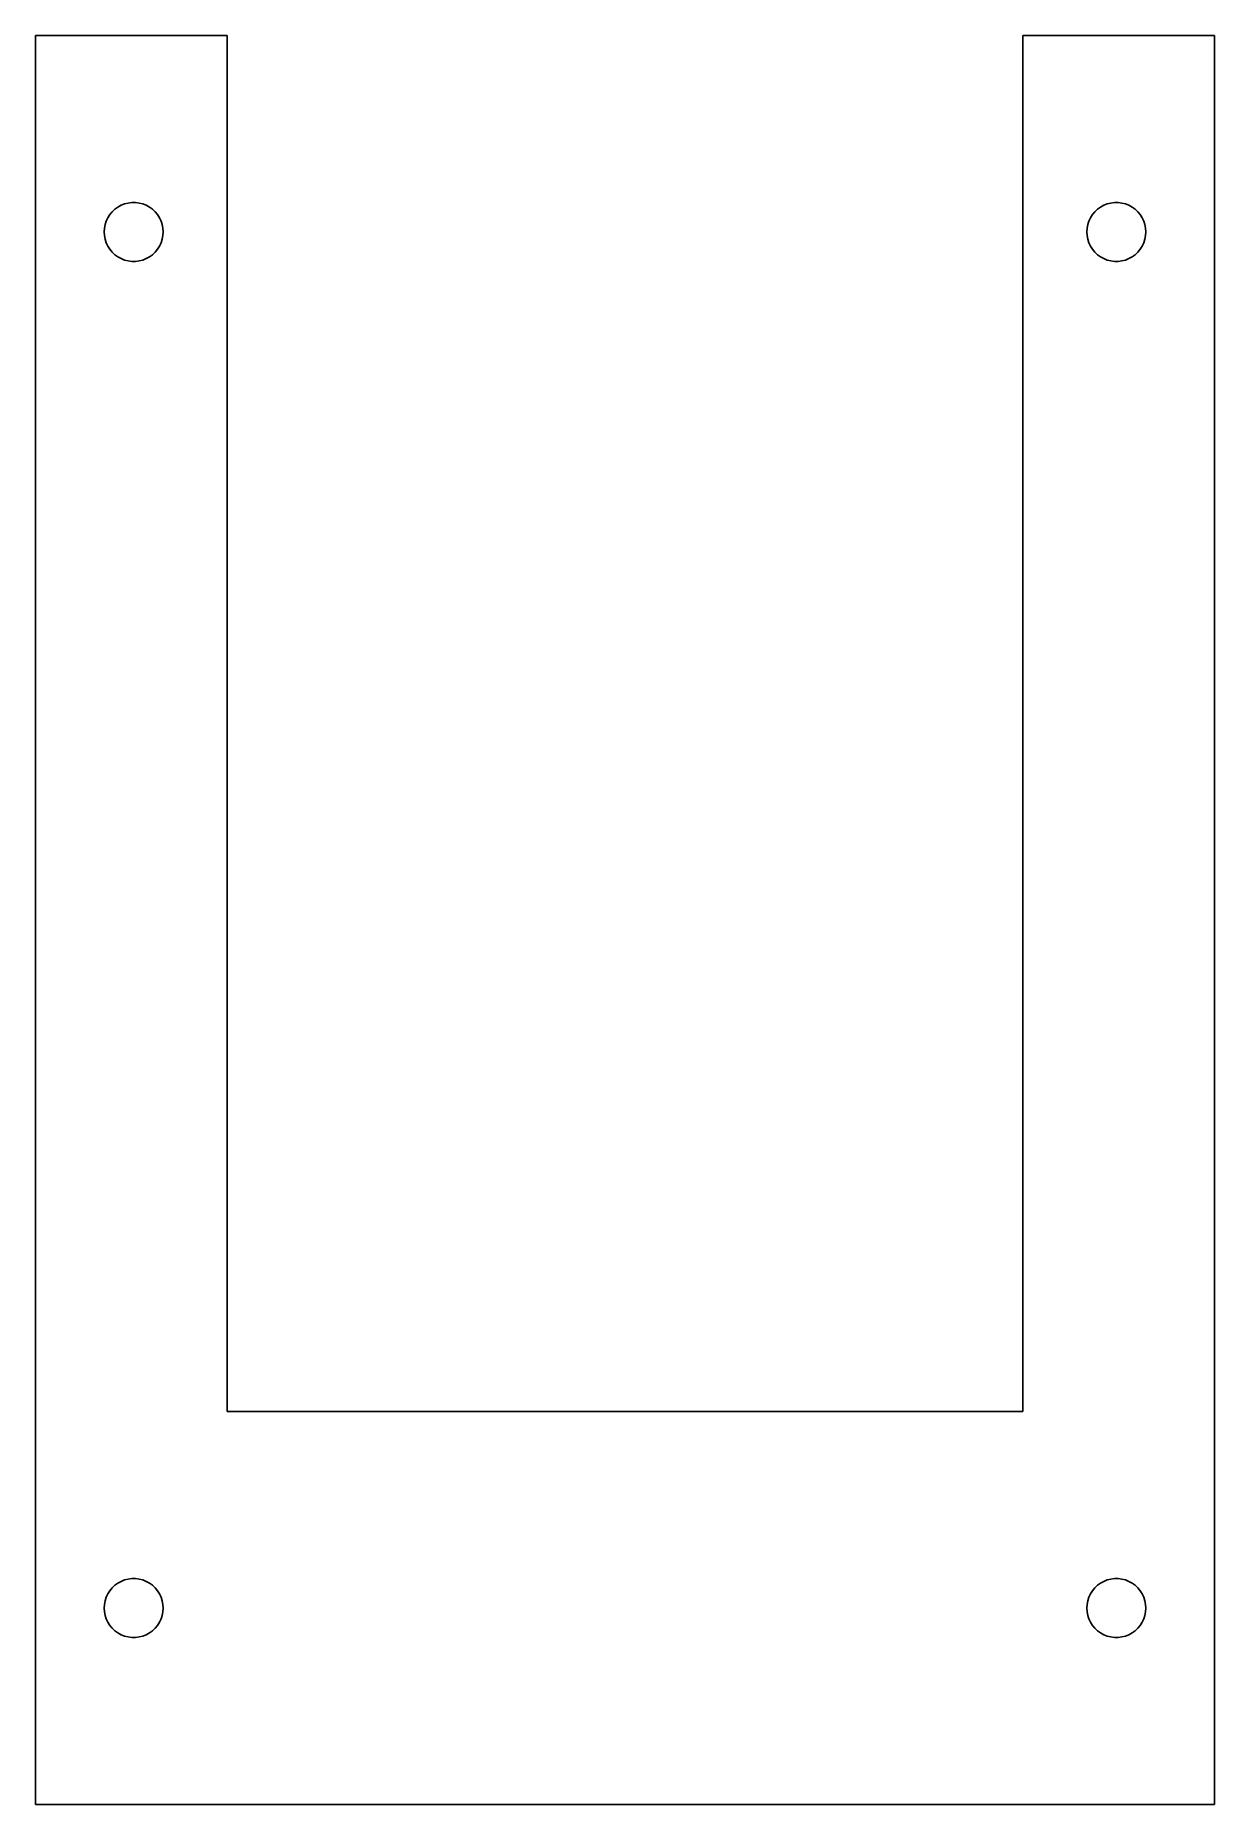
# Model space of a CAD drawing. Header units: metres. Extents: x -30 to 30, y -45 to 45.
import ezdxf

# ---------------------------------------------------------------- set-up
doc = ezdxf.new("R2010")
doc.units = ezdxf.units.M

msp = doc.modelspace()

# ---------------------------------------------------------------- linework, layer by layer
for p, q in [((-20.25, 45), (-30, 45)), ((-30, 45), (-30, -45)), ((-20.25, -25), (-20.25, 45)), ((30, 45), (20.25, 45)), ((20.25, 45), (20.25, -25)), ((30, -45), (30, 45)), ((-26.2135, 35.8817), (-26.0934, 36.0268)), ((-26.0934, 36.0268), (-25.9561, 36.1558)), ((-25.9561, 36.1558), (-25.8037, 36.2665)), ((-25.8037, 36.2665), (-25.6387, 36.3572)), ((-25.6387, 36.3572), (-25.4635, 36.4266)), ((-25.4635, 36.4266), (-25.2811, 36.4734)), ((-25.2811, 36.4734), (-25.0942, 36.497)), ((-25.0942, 36.497), (-24.9058, 36.497)), ((-24.9058, 36.497), (-24.7189, 36.4734)), ((-24.7189, 36.4734), (-24.5365, 36.4266)), ((-24.5365, 36.4266), (-24.3613, 36.3572)), ((-24.3613, 36.3572), (-24.1963, 36.2665)), ((-24.1963, 36.2665), (-24.0439, 36.1558)), ((-24.0439, 36.1558), (-23.9065, 36.0268)), ((-23.9065, 36.0268), (-23.7865, 35.8817)), ((23.7865, 35.8817), (23.9065, 36.0268)), ((23.9065, 36.0268), (24.0439, 36.1558)), ((24.0439, 36.1558), (24.1963, 36.2665)), ((24.1963, 36.2665), (24.3613, 36.3572)), ((24.3613, 36.3572), (24.5365, 36.4266)), ((24.5365, 36.4266), (24.7189, 36.4734)), ((24.7189, 36.4734), (24.9058, 36.497)), ((24.9058, 36.497), (25.0942, 36.497)), ((25.0942, 36.497), (25.2811, 36.4734)), ((25.2811, 36.4734), (25.4635, 36.4266)), ((25.4635, 36.4266), (25.6387, 36.3572)), ((25.6387, 36.3572), (25.8037, 36.2665)), ((25.8037, 36.2665), (25.9561, 36.1558)), ((25.9561, 36.1558), (26.0934, 36.0268)), ((26.0934, 36.0268), (26.2135, 35.8817)), ((-26.5, 35), (-26.4882, 35.188)), ((-26.4882, 35.188), (-26.4529, 35.373)), ((-26.4529, 35.373), (-26.3947, 35.5522)), ((-26.3947, 35.5522), (-26.3145, 35.7226)), ((-26.3145, 35.7226), (-26.2135, 35.8817)), ((-23.7865, 35.8817), (-23.6855, 35.7226)), ((-23.6855, 35.7226), (-23.6053, 35.5522)), ((-23.6053, 35.5522), (-23.5471, 35.373)), ((-23.5471, 35.373), (-23.5118, 35.188)), ((-23.5118, 35.188), (-23.5, 35)), ((23.5, 35), (23.5118, 35.188)), ((23.5118, 35.188), (23.5471, 35.373)), ((23.5471, 35.373), (23.6053, 35.5522)), ((23.6053, 35.5522), (23.6855, 35.7226)), ((23.6855, 35.7226), (23.7865, 35.8817)), ((26.2135, 35.8817), (26.3145, 35.7226)), ((26.3145, 35.7226), (26.3947, 35.5522)), ((26.3947, 35.5522), (26.4529, 35.373)), ((26.4529, 35.373), (26.4882, 35.188)), ((26.4882, 35.188), (26.5, 35)), ((-26.4882, 34.812), (-26.5, 35)), ((-26.4529, 34.627), (-26.4882, 34.812)), ((-26.3947, 34.4478), (-26.4529, 34.627)), ((-26.3145, 34.2774), (-26.3947, 34.4478)), ((-26.2135, 34.1183), (-26.3145, 34.2774)), ((-23.6855, 34.2774), (-23.7865, 34.1183)), ((-23.6053, 34.4478), (-23.6855, 34.2774)), ((-23.5471, 34.627), (-23.6053, 34.4478)), ((-23.5118, 34.812), (-23.5471, 34.627)), ((-23.5, 35), (-23.5118, 34.812)), ((23.5118, 34.812), (23.5, 35)), ((23.5471, 34.627), (23.5118, 34.812)), ((23.6053, 34.4478), (23.5471, 34.627)), ((23.6855, 34.2774), (23.6053, 34.4478)), ((23.7865, 34.1183), (23.6855, 34.2774)), ((26.3145, 34.2774), (26.2135, 34.1183)), ((26.3947, 34.4478), (26.3145, 34.2774)), ((26.4529, 34.627), (26.3947, 34.4478)), ((26.4882, 34.812), (26.4529, 34.627)), ((26.5, 35), (26.4882, 34.812)), ((-26.0934, 33.9732), (-26.2135, 34.1183)), ((-25.9561, 33.8442), (-26.0934, 33.9732)), ((-25.8037, 33.7335), (-25.9561, 33.8442)), ((-25.6387, 33.6427), (-25.8037, 33.7335)), ((-25.4635, 33.5734), (-25.6387, 33.6427)), ((-25.2811, 33.5266), (-25.4635, 33.5734)), ((-25.0942, 33.5029), (-25.2811, 33.5266)), ((-24.9058, 33.5029), (-25.0942, 33.5029)), ((-24.7189, 33.5266), (-24.9058, 33.5029)), ((-24.5365, 33.5734), (-24.7189, 33.5266)), ((-24.3613, 33.6427), (-24.5365, 33.5734)), ((-24.1963, 33.7335), (-24.3613, 33.6427)), ((-24.0439, 33.8442), (-24.1963, 33.7335)), ((-23.9065, 33.9732), (-24.0439, 33.8442)), ((-23.7865, 34.1183), (-23.9065, 33.9732)), ((23.9065, 33.9732), (23.7865, 34.1183)), ((24.0439, 33.8442), (23.9065, 33.9732)), ((24.1963, 33.7335), (24.0439, 33.8442)), ((24.3613, 33.6427), (24.1963, 33.7335)), ((24.5365, 33.5734), (24.3613, 33.6427)), ((24.7189, 33.5266), (24.5365, 33.5734)), ((24.9058, 33.5029), (24.7189, 33.5266)), ((25.0942, 33.5029), (24.9058, 33.5029)), ((25.2811, 33.5266), (25.0942, 33.5029)), ((25.4635, 33.5734), (25.2811, 33.5266)), ((25.6387, 33.6427), (25.4635, 33.5734)), ((25.8037, 33.7335), (25.6387, 33.6427)), ((25.9561, 33.8442), (25.8037, 33.7335)), ((26.0934, 33.9732), (25.9561, 33.8442)), ((26.2135, 34.1183), (26.0934, 33.9732)), ((20.25, -25), (-20.25, -25)), ((-26.3145, -34.2774), (-26.2135, -34.1183)), ((-26.2135, -34.1183), (-26.0934, -33.9732)), ((-26.0934, -33.9732), (-25.9561, -33.8442)), ((-25.9561, -33.8442), (-25.8037, -33.7335)), ((-25.8037, -33.7335), (-25.6387, -33.6427)), ((-25.6387, -33.6427), (-25.4635, -33.5734)), ((-25.4635, -33.5734), (-25.2811, -33.5266)), ((-25.2811, -33.5266), (-25.0942, -33.5029)), ((-25.0942, -33.5029), (-24.9058, -33.5029)), ((-24.9058, -33.5029), (-24.7189, -33.5266)), ((-24.7189, -33.5266), (-24.5365, -33.5734)), ((-24.5365, -33.5734), (-24.3613, -33.6427)), ((-24.3613, -33.6427), (-24.1963, -33.7335)), ((-24.1963, -33.7335), (-24.0439, -33.8442)), ((-24.0439, -33.8442), (-23.9065, -33.9732)), ((-23.9065, -33.9732), (-23.7865, -34.1183)), ((-23.7865, -34.1183), (-23.6855, -34.2774)), ((23.6855, -34.2774), (23.7865, -34.1183)), ((23.7865, -34.1183), (23.9065, -33.9732)), ((23.9065, -33.9732), (24.0439, -33.8442)), ((24.0439, -33.8442), (24.1963, -33.7335)), ((24.1963, -33.7335), (24.3613, -33.6427)), ((24.3613, -33.6427), (24.5365, -33.5734)), ((24.5365, -33.5734), (24.7189, -33.5266)), ((24.7189, -33.5266), (24.9058, -33.5029)), ((24.9058, -33.5029), (25.0942, -33.5029)), ((25.0942, -33.5029), (25.2811, -33.5266)), ((25.2811, -33.5266), (25.4635, -33.5734)), ((25.4635, -33.5734), (25.6387, -33.6427)), ((25.6387, -33.6427), (25.8037, -33.7335)), ((25.8037, -33.7335), (25.9561, -33.8442)), ((25.9561, -33.8442), (26.0934, -33.9732)), ((26.0934, -33.9732), (26.2135, -34.1183)), ((26.2135, -34.1183), (26.3145, -34.2774)), ((-26.5, -35), (-26.4882, -34.812)), ((-26.4882, -35.188), (-26.5, -35)), ((-26.4882, -34.812), (-26.4529, -34.627)), ((-26.4529, -34.627), (-26.3947, -34.4478)), ((-26.3947, -34.4478), (-26.3145, -34.2774)), ((-23.6855, -34.2774), (-23.6053, -34.4478)), ((-23.6053, -34.4478), (-23.5471, -34.627)), ((-23.5471, -34.627), (-23.5118, -34.812)), ((-23.5118, -34.812), (-23.5, -35)), ((-23.5, -35), (-23.5118, -35.188)), ((23.5, -35), (23.5118, -34.812)), ((23.5118, -35.188), (23.5, -35)), ((23.5118, -34.812), (23.5471, -34.627)), ((23.5471, -34.627), (23.6053, -34.4478)), ((23.6053, -34.4478), (23.6855, -34.2774)), ((26.3145, -34.2774), (26.3947, -34.4478)), ((26.3947, -34.4478), (26.4529, -34.627)), ((26.4529, -34.627), (26.4882, -34.812)), ((26.4882, -34.812), (26.5, -35)), ((26.5, -35), (26.4882, -35.188)), ((-26.4529, -35.373), (-26.4882, -35.188)), ((-26.3947, -35.5522), (-26.4529, -35.373)), ((-26.3145, -35.7226), (-26.3947, -35.5522)), ((-26.2135, -35.8817), (-26.3145, -35.7226)), ((-26.0934, -36.0268), (-26.2135, -35.8817)), ((-23.7865, -35.8817), (-23.9065, -36.0268)), ((-23.6855, -35.7226), (-23.7865, -35.8817)), ((-23.6053, -35.5522), (-23.6855, -35.7226)), ((-23.5471, -35.373), (-23.6053, -35.5522)), ((-23.5118, -35.188), (-23.5471, -35.373)), ((23.5471, -35.373), (23.5118, -35.188)), ((23.6053, -35.5522), (23.5471, -35.373)), ((23.6855, -35.7226), (23.6053, -35.5522)), ((23.7865, -35.8817), (23.6855, -35.7226)), ((23.9065, -36.0268), (23.7865, -35.8817)), ((26.2135, -35.8817), (26.0934, -36.0268)), ((26.3145, -35.7226), (26.2135, -35.8817)), ((26.3947, -35.5522), (26.3145, -35.7226)), ((26.4529, -35.373), (26.3947, -35.5522)), ((26.4882, -35.188), (26.4529, -35.373)), ((-25.9561, -36.1558), (-26.0934, -36.0268)), ((-25.8037, -36.2665), (-25.9561, -36.1558)), ((-25.6387, -36.3572), (-25.8037, -36.2665)), ((-25.4635, -36.4266), (-25.6387, -36.3572)), ((-25.2811, -36.4734), (-25.4635, -36.4266)), ((-25.0942, -36.497), (-25.2811, -36.4734)), ((-24.9058, -36.497), (-25.0942, -36.497)), ((-24.7189, -36.4734), (-24.9058, -36.497)), ((-24.5365, -36.4266), (-24.7189, -36.4734)), ((-24.3613, -36.3572), (-24.5365, -36.4266)), ((-24.1963, -36.2665), (-24.3613, -36.3572)), ((-24.0439, -36.1558), (-24.1963, -36.2665)), ((-23.9065, -36.0268), (-24.0439, -36.1558)), ((24.0439, -36.1558), (23.9065, -36.0268)), ((24.1963, -36.2665), (24.0439, -36.1558)), ((24.3613, -36.3572), (24.1963, -36.2665)), ((24.5365, -36.4266), (24.3613, -36.3572)), ((24.7189, -36.4734), (24.5365, -36.4266)), ((24.9058, -36.497), (24.7189, -36.4734)), ((25.0942, -36.497), (24.9058, -36.497)), ((25.2811, -36.4734), (25.0942, -36.497)), ((25.4635, -36.4266), (25.2811, -36.4734)), ((25.6387, -36.3572), (25.4635, -36.4266)), ((25.8037, -36.2665), (25.6387, -36.3572)), ((25.9561, -36.1558), (25.8037, -36.2665)), ((26.0934, -36.0268), (25.9561, -36.1558)), ((-30, -45), (30, -45))]:
    msp.add_line(p, q)

doc.saveas('drawing.dxf')
